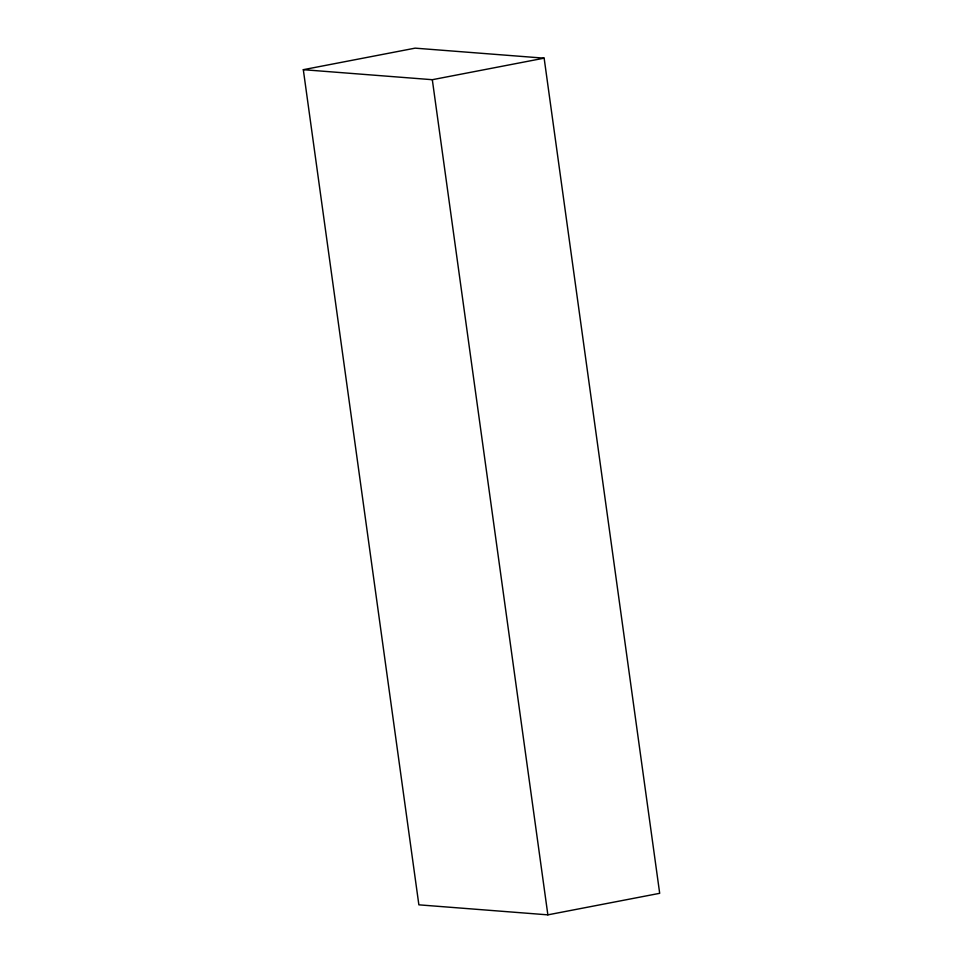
<?xml version="1.0" encoding="UTF-8"?>
<svg xmlns="http://www.w3.org/2000/svg" width="963" height="963" viewBox="0 0 963 963"><rect width="100%" height="100%" fill="white"/><g stroke="black" fill="none" stroke-linecap="round" stroke-linejoin="round"><path stroke-width="1.44" d="M303.309 69.685L415.137 48.15L544.143 58.165L659.691 893.315L547.863 914.85L418.869 904.835L303.309 69.685L432.315 79.7L544.143 58.165M432.315 79.7L547.863 914.85"/></g></svg>
